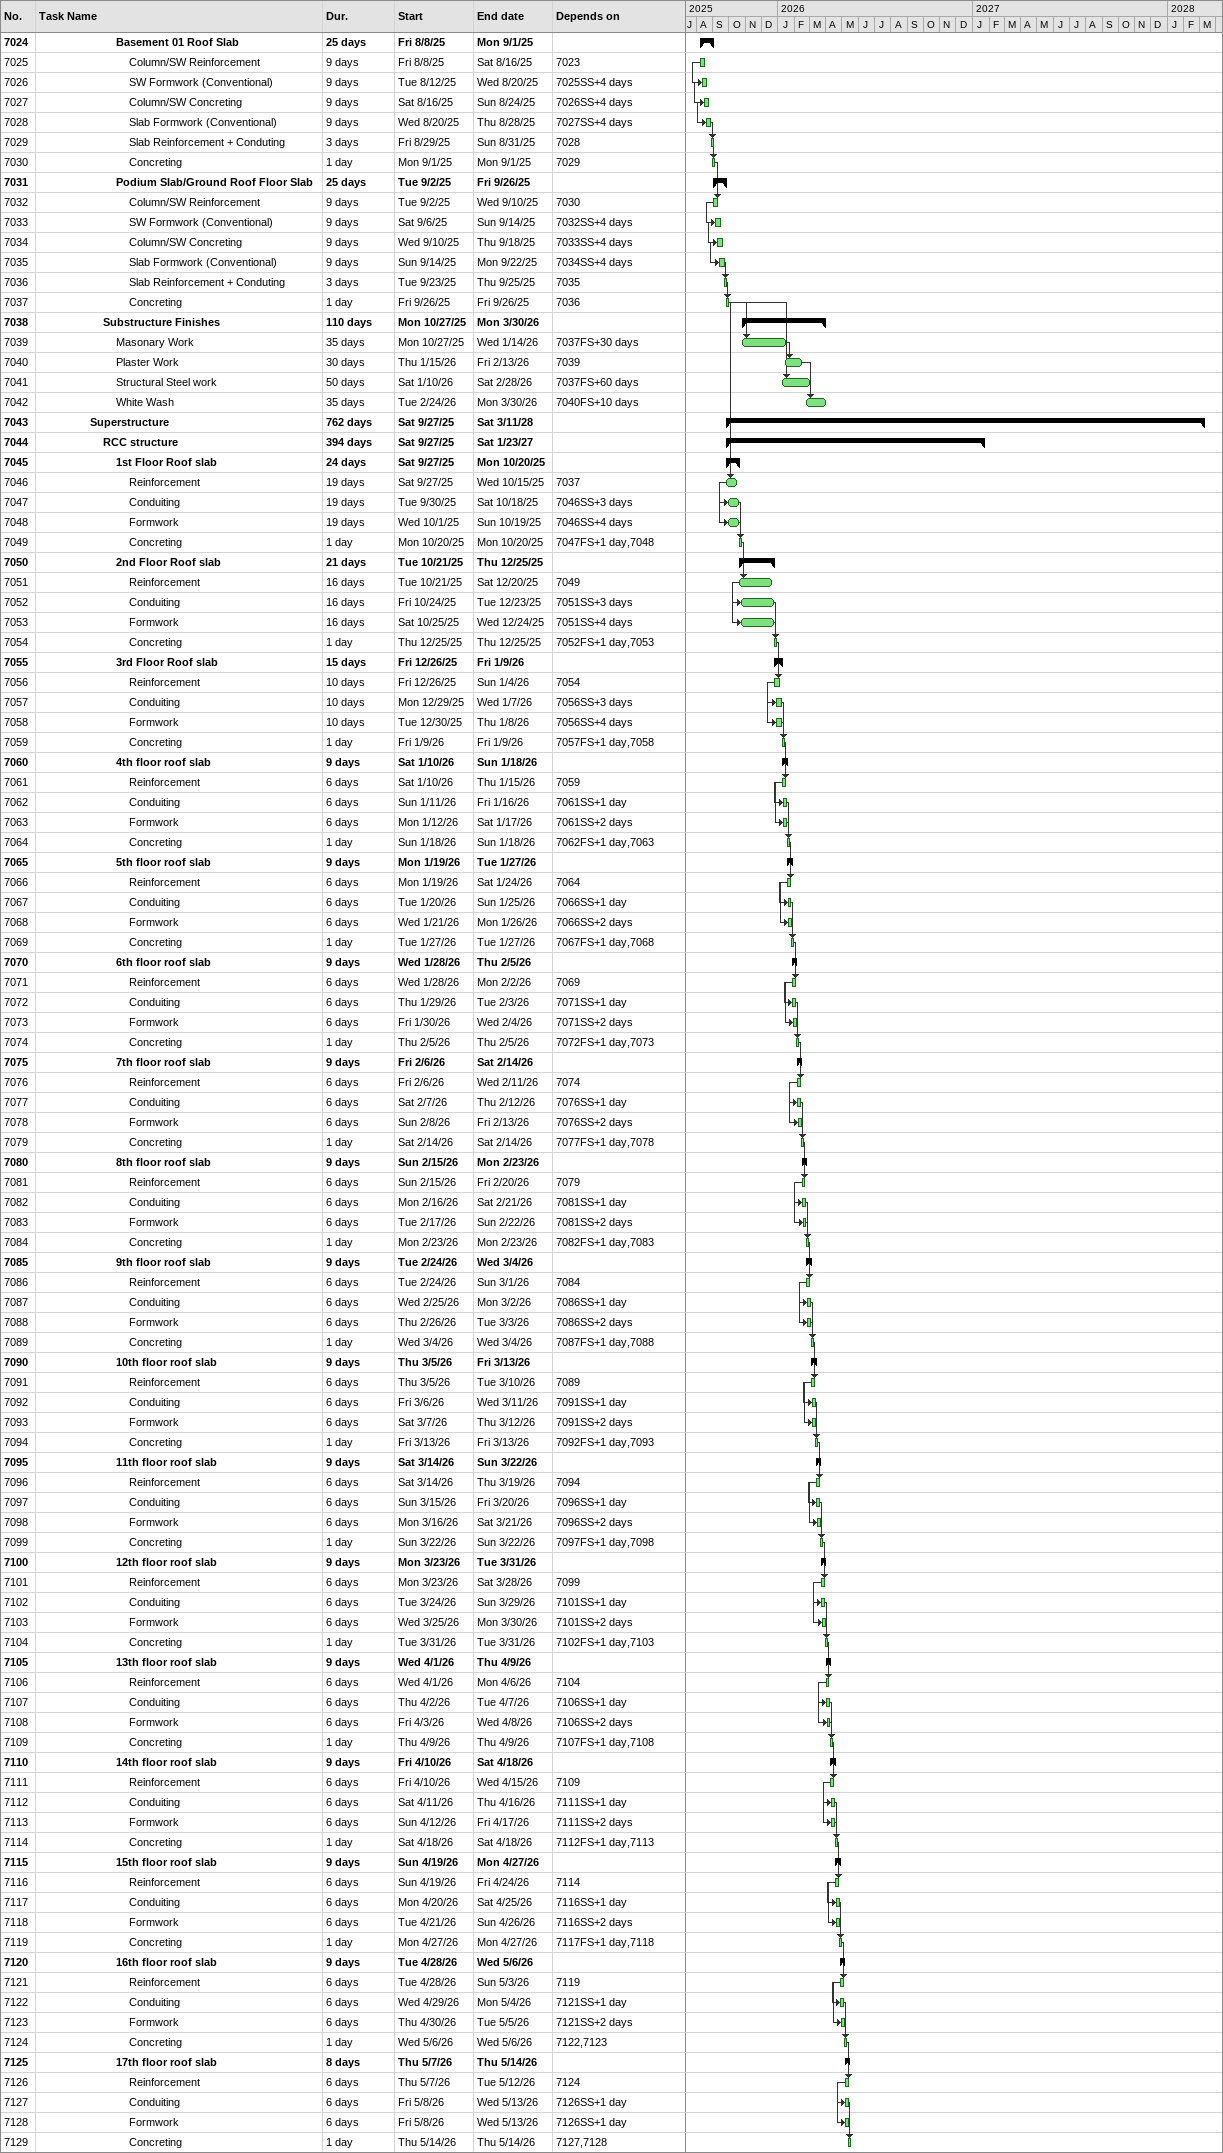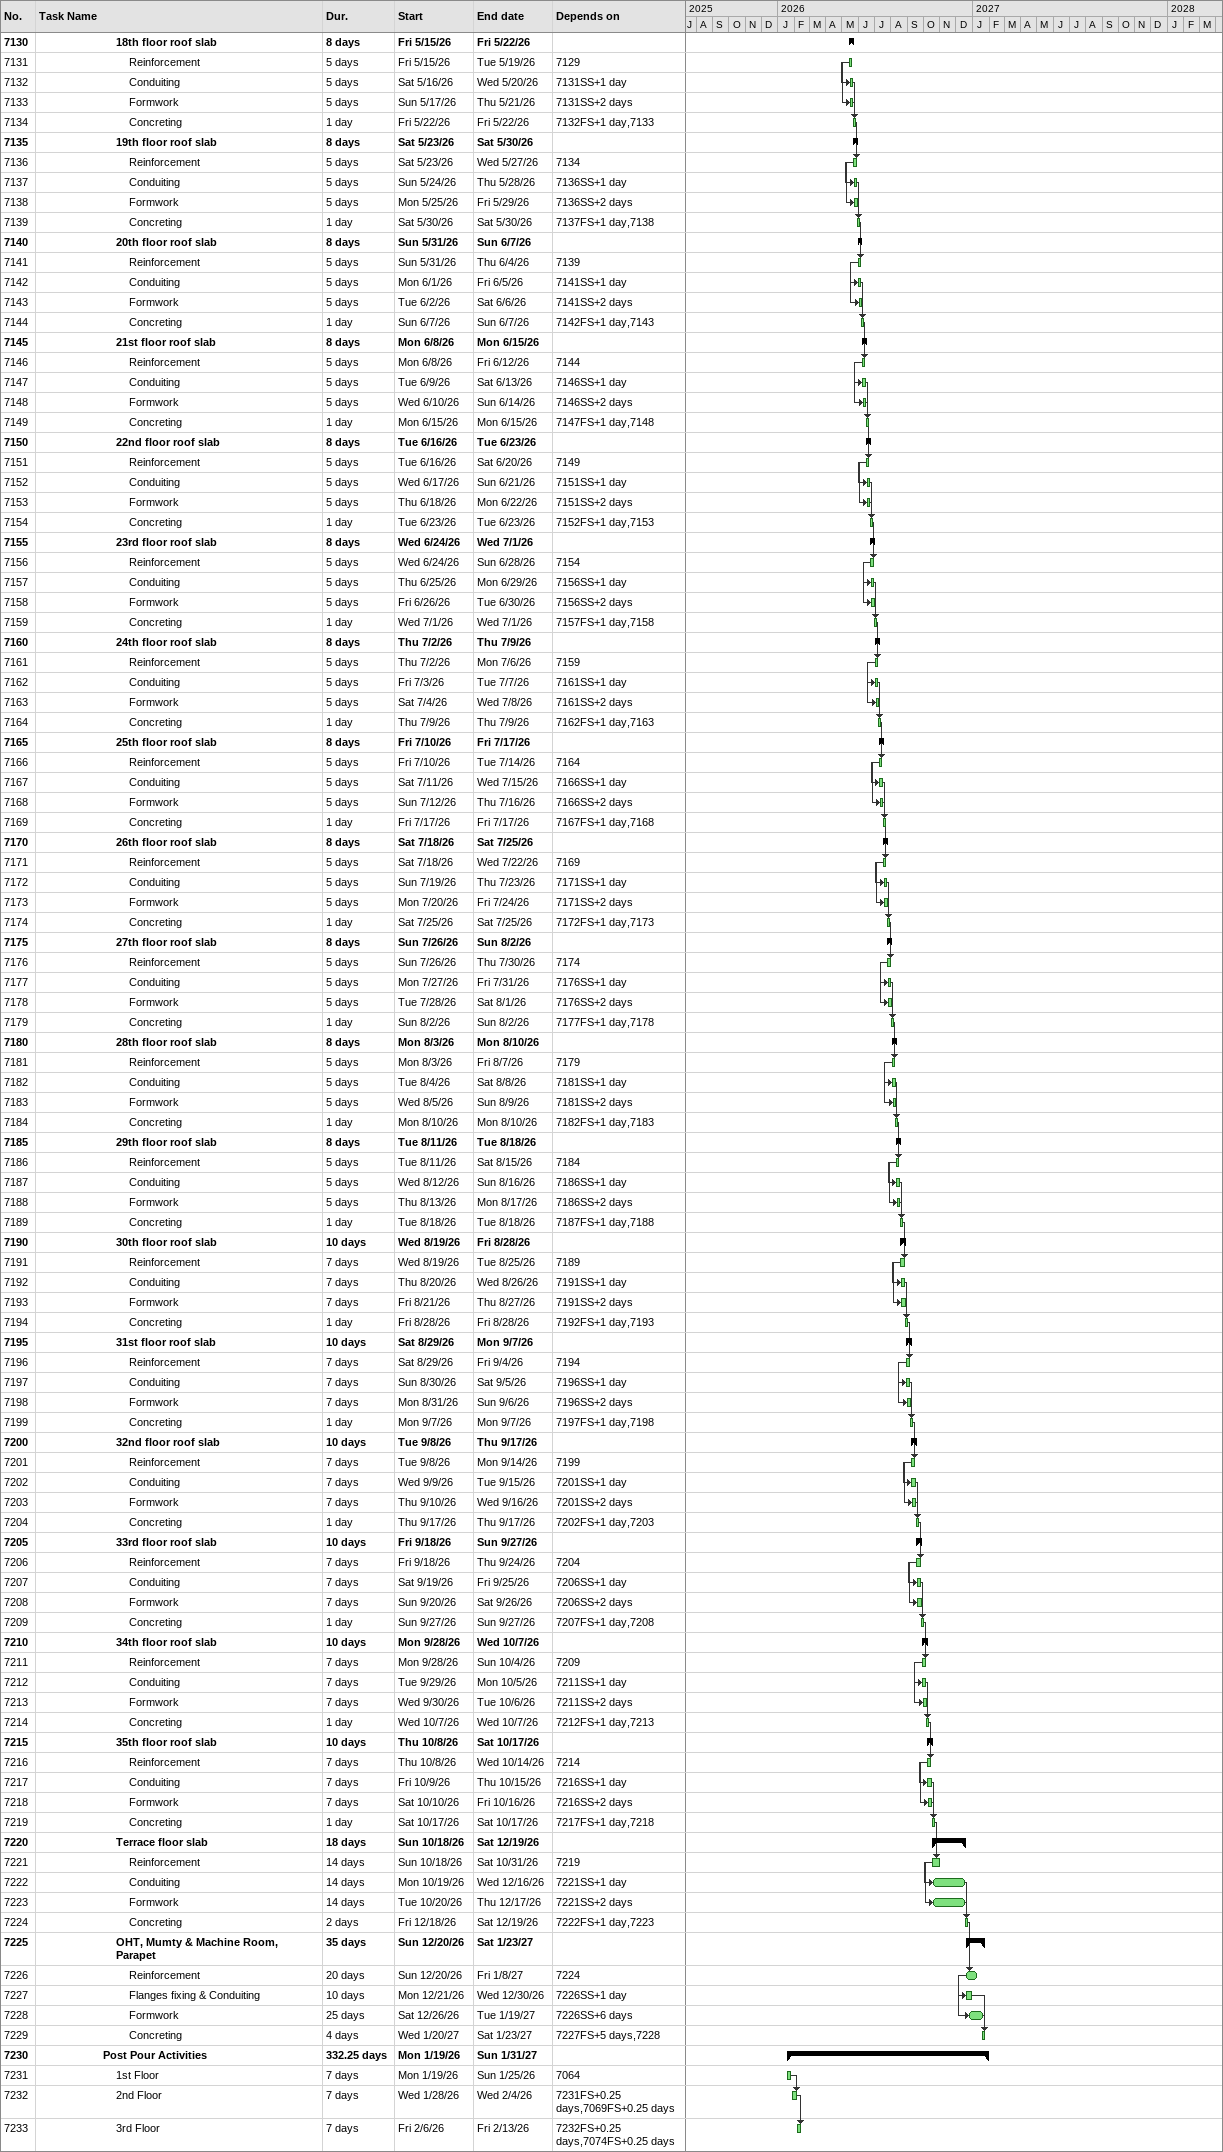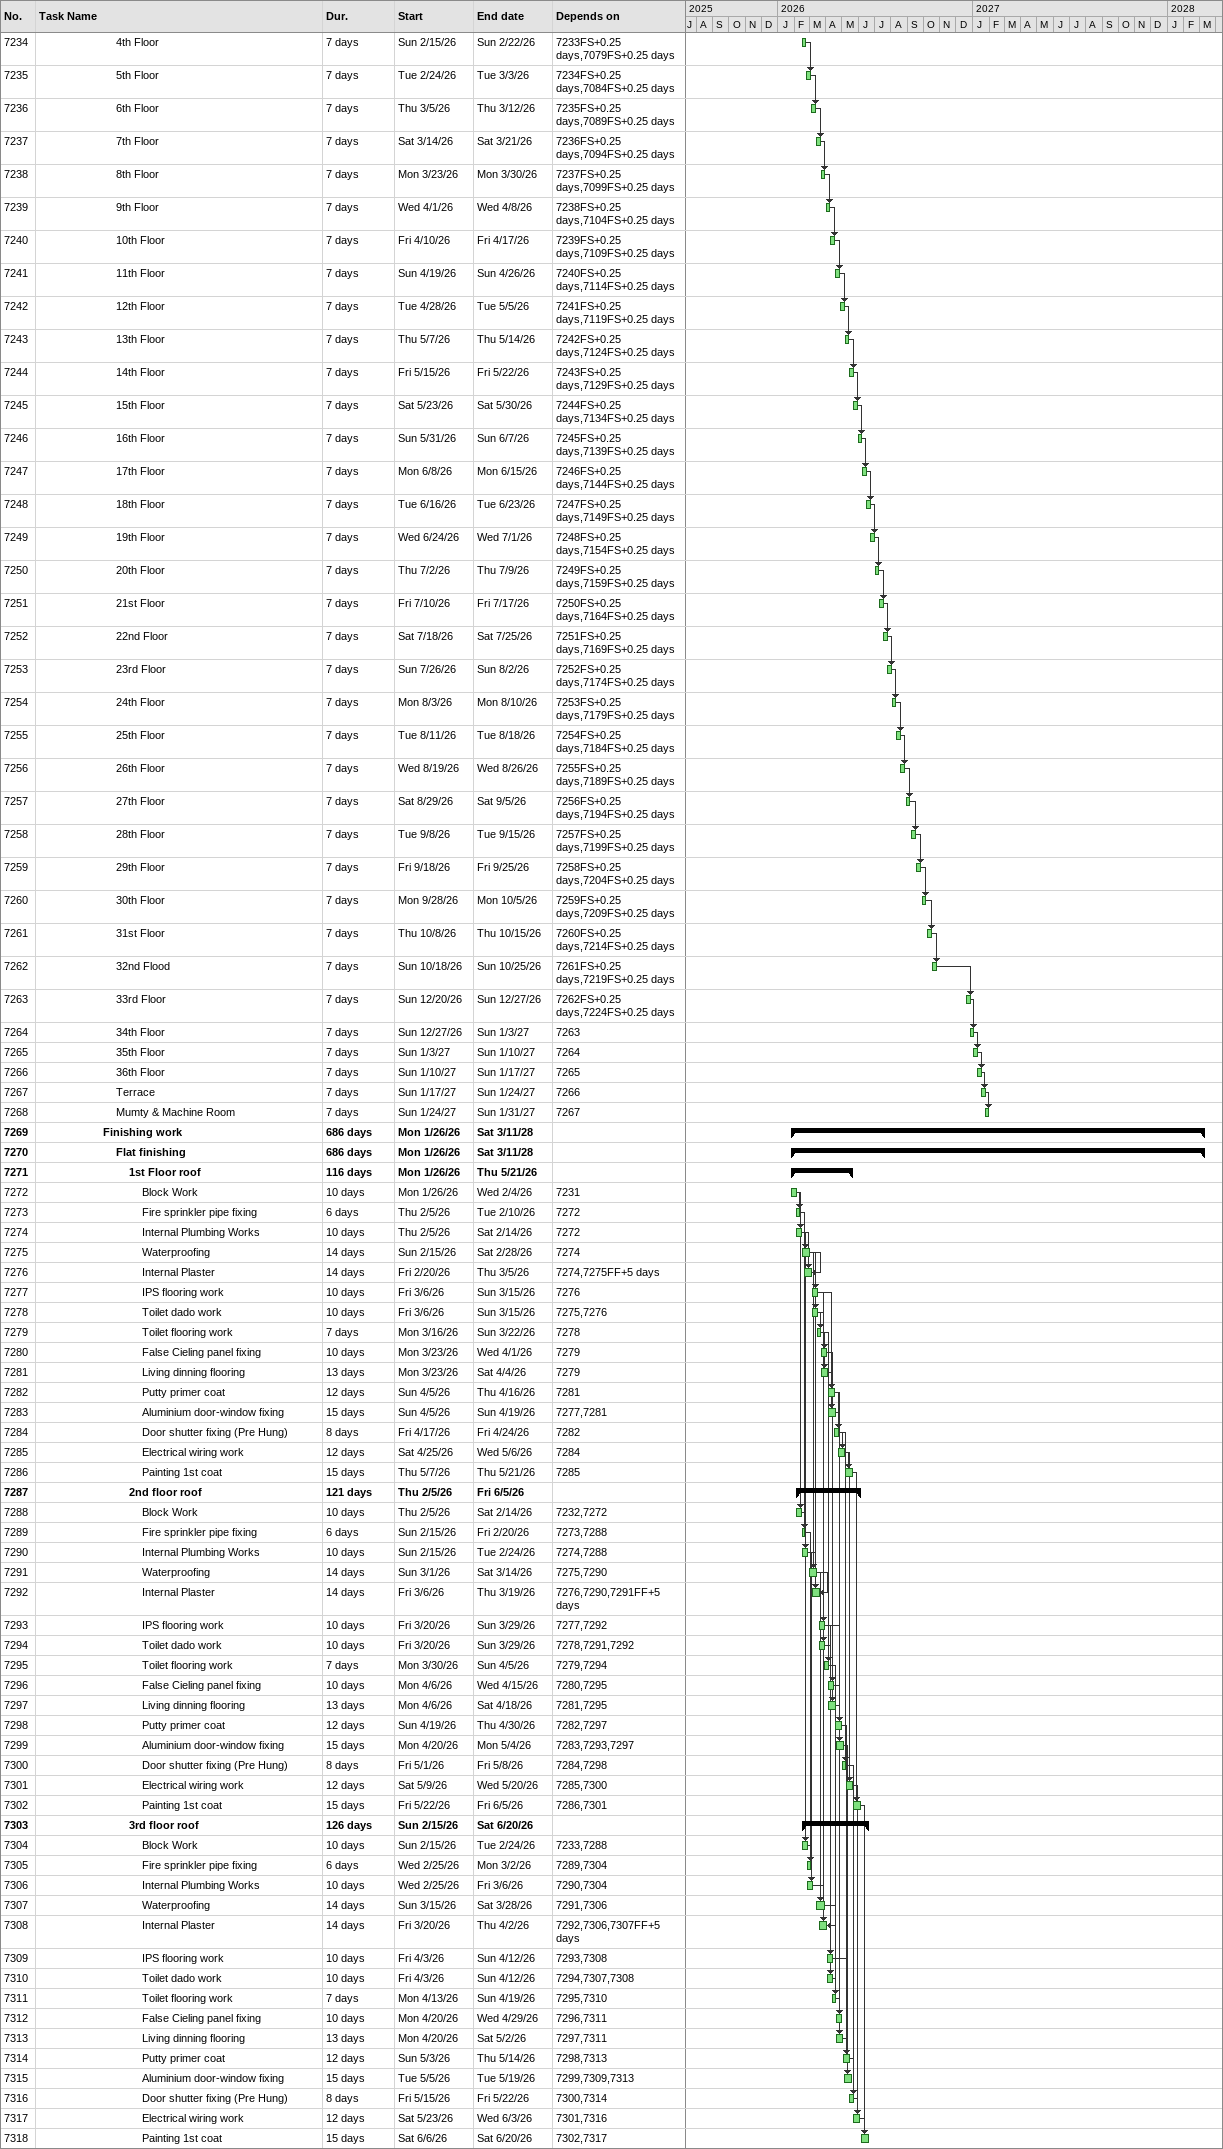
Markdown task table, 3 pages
| ID | Level | Task | Duration | Start | Finish | Predecessors |
|---|---|---|---|---|---|---|
| 7024 | 7 | **Basement 01 Roof Slab** | 25d | 2025-08-08 | 2025-09-01 |  |
| 7025 | 8 | Column/SW Reinforcement | 9d | 2025-08-08 | 2025-08-16 | 7023 |
| 7026 | 8 | SW Formwork (Conventional) | 9d | 2025-08-12 | 2025-08-20 | 7025SS+4d |
| 7027 | 8 | Column/SW Concreting | 9d | 2025-08-16 | 2025-08-24 | 7026SS+4d |
| 7028 | 8 | Slab Formwork (Conventional) | 9d | 2025-08-20 | 2025-08-28 | 7027SS+4d |
| 7029 | 8 | Slab Reinforcement + Conduting | 3d | 2025-08-29 | 2025-08-31 | 7028 |
| 7030 | 8 | Concreting | 1d | 2025-09-01 | 2025-09-01 | 7029 |
| 7031 | 7 | **Podium Slab/Ground Roof Floor Slab** | 25d | 2025-09-02 | 2025-09-26 |  |
| 7032 | 8 | Column/SW Reinforcement | 9d | 2025-09-02 | 2025-09-10 | 7030 |
| 7033 | 8 | SW Formwork (Conventional) | 9d | 2025-09-06 | 2025-09-14 | 7032SS+4d |
| 7034 | 8 | Column/SW Concreting | 9d | 2025-09-10 | 2025-09-18 | 7033SS+4d |
| 7035 | 8 | Slab Formwork (Conventional) | 9d | 2025-09-14 | 2025-09-22 | 7034SS+4d |
| 7036 | 8 | Slab Reinforcement + Conduting | 3d | 2025-09-23 | 2025-09-25 | 7035 |
| 7037 | 8 | Concreting | 1d | 2025-09-26 | 2025-09-26 | 7036 |
| 7038 | 6 | **Substructure Finishes** | 110d | 2025-10-27 | 2026-03-30 |  |
| 7039 | 7 | Masonary Work | 35d | 2025-10-27 | 2026-01-14 | 7037FS+30d |
| 7040 | 7 | Plaster Work | 30d | 2026-01-15 | 2026-02-13 | 7039 |
| 7041 | 7 | Structural Steel work | 50d | 2026-01-10 | 2026-02-28 | 7037FS+60d |
| 7042 | 7 | White Wash | 35d | 2026-02-24 | 2026-03-30 | 7040FS+10d |
| 7043 | 5 | **Superstructure** | 762d | 2025-09-27 | 2028-03-11 |  |
| 7044 | 6 | **RCC structure** | 394d | 2025-09-27 | 2027-01-23 |  |
| 7045 | 7 | **1st Floor Roof slab** | 24d | 2025-09-27 | 2025-10-20 |  |
| 7046 | 8 | Reinforcement | 19d | 2025-09-27 | 2025-10-15 | 7037 |
| 7047 | 8 | Conduiting | 19d | 2025-09-30 | 2025-10-18 | 7046SS+3d |
| 7048 | 8 | Formwork | 19d | 2025-10-01 | 2025-10-19 | 7046SS+4d |
| 7049 | 8 | Concreting | 1d | 2025-10-20 | 2025-10-20 | 7047FS+1d, 7048 |
| 7050 | 7 | **2nd Floor Roof slab** | 21d | 2025-10-21 | 2025-12-25 |  |
| 7051 | 8 | Reinforcement | 16d | 2025-10-21 | 2025-12-20 | 7049 |
| 7052 | 8 | Conduiting | 16d | 2025-10-24 | 2025-12-23 | 7051SS+3d |
| 7053 | 8 | Formwork | 16d | 2025-10-25 | 2025-12-24 | 7051SS+4d |
| 7054 | 8 | Concreting | 1d | 2025-12-25 | 2025-12-25 | 7052FS+1d, 7053 |
| 7055 | 7 | **3rd Floor Roof slab** | 15d | 2025-12-26 | 2026-01-09 |  |
| 7056 | 8 | Reinforcement | 10d | 2025-12-26 | 2026-01-04 | 7054 |
| 7057 | 8 | Conduiting | 10d | 2025-12-29 | 2026-01-07 | 7056SS+3d |
| 7058 | 8 | Formwork | 10d | 2025-12-30 | 2026-01-08 | 7056SS+4d |
| 7059 | 8 | Concreting | 1d | 2026-01-09 | 2026-01-09 | 7057FS+1d, 7058 |
| 7060 | 7 | **4th floor roof slab** | 9d | 2026-01-10 | 2026-01-18 |  |
| 7061 | 8 | Reinforcement | 6d | 2026-01-10 | 2026-01-15 | 7059 |
| 7062 | 8 | Conduiting | 6d | 2026-01-11 | 2026-01-16 | 7061SS+1d |
| 7063 | 8 | Formwork | 6d | 2026-01-12 | 2026-01-17 | 7061SS+2d |
| 7064 | 8 | Concreting | 1d | 2026-01-18 | 2026-01-18 | 7062FS+1d, 7063 |
| 7065 | 7 | **5th floor roof slab** | 9d | 2026-01-19 | 2026-01-27 |  |
| 7066 | 8 | Reinforcement | 6d | 2026-01-19 | 2026-01-24 | 7064 |
| 7067 | 8 | Conduiting | 6d | 2026-01-20 | 2026-01-25 | 7066SS+1d |
| 7068 | 8 | Formwork | 6d | 2026-01-21 | 2026-01-26 | 7066SS+2d |
| 7069 | 8 | Concreting | 1d | 2026-01-27 | 2026-01-27 | 7067FS+1d, 7068 |
| 7070 | 7 | **6th floor roof slab** | 9d | 2026-01-28 | 2026-02-05 |  |
| 7071 | 8 | Reinforcement | 6d | 2026-01-28 | 2026-02-02 | 7069 |
| 7072 | 8 | Conduiting | 6d | 2026-01-29 | 2026-02-03 | 7071SS+1d |
| 7073 | 8 | Formwork | 6d | 2026-01-30 | 2026-02-04 | 7071SS+2d |
| 7074 | 8 | Concreting | 1d | 2026-02-05 | 2026-02-05 | 7072FS+1d, 7073 |
| 7075 | 7 | **7th floor roof slab** | 9d | 2026-02-06 | 2026-02-14 |  |
| 7076 | 8 | Reinforcement | 6d | 2026-02-06 | 2026-02-11 | 7074 |
| 7077 | 8 | Conduiting | 6d | 2026-02-07 | 2026-02-12 | 7076SS+1d |
| 7078 | 8 | Formwork | 6d | 2026-02-08 | 2026-02-13 | 7076SS+2d |
| 7079 | 8 | Concreting | 1d | 2026-02-14 | 2026-02-14 | 7077FS+1d, 7078 |
| 7080 | 7 | **8th floor roof slab** | 9d | 2026-02-15 | 2026-02-23 |  |
| 7081 | 8 | Reinforcement | 6d | 2026-02-15 | 2026-02-20 | 7079 |
| 7082 | 8 | Conduiting | 6d | 2026-02-16 | 2026-02-21 | 7081SS+1d |
| 7083 | 8 | Formwork | 6d | 2026-02-17 | 2026-02-22 | 7081SS+2d |
| 7084 | 8 | Concreting | 1d | 2026-02-23 | 2026-02-23 | 7082FS+1d, 7083 |
| 7085 | 7 | **9th floor roof slab** | 9d | 2026-02-24 | 2026-03-04 |  |
| 7086 | 8 | Reinforcement | 6d | 2026-02-24 | 2026-03-01 | 7084 |
| 7087 | 8 | Conduiting | 6d | 2026-02-25 | 2026-03-02 | 7086SS+1d |
| 7088 | 8 | Formwork | 6d | 2026-02-26 | 2026-03-03 | 7086SS+2d |
| 7089 | 8 | Concreting | 1d | 2026-03-04 | 2026-03-04 | 7087FS+1d, 7088 |
| 7090 | 7 | **10th floor roof slab** | 9d | 2026-03-05 | 2026-03-13 |  |
| 7091 | 8 | Reinforcement | 6d | 2026-03-05 | 2026-03-10 | 7089 |
| 7092 | 8 | Conduiting | 6d | 2026-03-06 | 2026-03-11 | 7091SS+1d |
| 7093 | 8 | Formwork | 6d | 2026-03-07 | 2026-03-12 | 7091SS+2d |
| 7094 | 8 | Concreting | 1d | 2026-03-13 | 2026-03-13 | 7092FS+1d, 7093 |
| 7095 | 7 | **11th floor roof slab** | 9d | 2026-03-14 | 2026-03-22 |  |
| 7096 | 8 | Reinforcement | 6d | 2026-03-14 | 2026-03-19 | 7094 |
| 7097 | 8 | Conduiting | 6d | 2026-03-15 | 2026-03-20 | 7096SS+1d |
| 7098 | 8 | Formwork | 6d | 2026-03-16 | 2026-03-21 | 7096SS+2d |
| 7099 | 8 | Concreting | 1d | 2026-03-22 | 2026-03-22 | 7097FS+1d, 7098 |
| 7100 | 7 | **12th floor roof slab** | 9d | 2026-03-23 | 2026-03-31 |  |
| 7101 | 8 | Reinforcement | 6d | 2026-03-23 | 2026-03-28 | 7099 |
| 7102 | 8 | Conduiting | 6d | 2026-03-24 | 2026-03-29 | 7101SS+1d |
| 7103 | 8 | Formwork | 6d | 2026-03-25 | 2026-03-30 | 7101SS+2d |
| 7104 | 8 | Concreting | 1d | 2026-03-31 | 2026-03-31 | 7102FS+1d, 7103 |
| 7105 | 7 | **13th floor roof slab** | 9d | 2026-04-01 | 2026-04-09 |  |
| 7106 | 8 | Reinforcement | 6d | 2026-04-01 | 2026-04-06 | 7104 |
| 7107 | 8 | Conduiting | 6d | 2026-04-02 | 2026-04-07 | 7106SS+1d |
| 7108 | 8 | Formwork | 6d | 2026-04-03 | 2026-04-08 | 7106SS+2d |
| 7109 | 8 | Concreting | 1d | 2026-04-09 | 2026-04-09 | 7107FS+1d, 7108 |
| 7110 | 7 | **14th floor roof slab** | 9d | 2026-04-10 | 2026-04-18 |  |
| 7111 | 8 | Reinforcement | 6d | 2026-04-10 | 2026-04-15 | 7109 |
| 7112 | 8 | Conduiting | 6d | 2026-04-11 | 2026-04-16 | 7111SS+1d |
| 7113 | 8 | Formwork | 6d | 2026-04-12 | 2026-04-17 | 7111SS+2d |
| 7114 | 8 | Concreting | 1d | 2026-04-18 | 2026-04-18 | 7112FS+1d, 7113 |
| 7115 | 7 | **15th floor roof slab** | 9d | 2026-04-19 | 2026-04-27 |  |
| 7116 | 8 | Reinforcement | 6d | 2026-04-19 | 2026-04-24 | 7114 |
| 7117 | 8 | Conduiting | 6d | 2026-04-20 | 2026-04-25 | 7116SS+1d |
| 7118 | 8 | Formwork | 6d | 2026-04-21 | 2026-04-26 | 7116SS+2d |
| 7119 | 8 | Concreting | 1d | 2026-04-27 | 2026-04-27 | 7117FS+1d, 7118 |
| 7120 | 7 | **16th floor roof slab** | 9d | 2026-04-28 | 2026-05-06 |  |
| 7121 | 8 | Reinforcement | 6d | 2026-04-28 | 2026-05-03 | 7119 |
| 7122 | 8 | Conduiting | 6d | 2026-04-29 | 2026-05-04 | 7121SS+1d |
| 7123 | 8 | Formwork | 6d | 2026-04-30 | 2026-05-05 | 7121SS+2d |
| 7124 | 8 | Concreting | 1d | 2026-05-06 | 2026-05-06 | 7122, 7123 |
| 7125 | 7 | **17th floor roof slab** | 8d | 2026-05-07 | 2026-05-14 |  |
| 7126 | 8 | Reinforcement | 6d | 2026-05-07 | 2026-05-12 | 7124 |
| 7127 | 8 | Conduiting | 6d | 2026-05-08 | 2026-05-13 | 7126SS+1d |
| 7128 | 8 | Formwork | 6d | 2026-05-08 | 2026-05-13 | 7126SS+1d |
| 7129 | 8 | Concreting | 1d | 2026-05-14 | 2026-05-14 | 7127, 7128 |
| 7130 | 7 | **18th floor roof slab** | 8d | 2026-05-15 | 2026-05-22 |  |
| 7131 | 8 | Reinforcement | 5d | 2026-05-15 | 2026-05-19 | 7129 |
| 7132 | 8 | Conduiting | 5d | 2026-05-16 | 2026-05-20 | 7131SS+1d |
| 7133 | 8 | Formwork | 5d | 2026-05-17 | 2026-05-21 | 7131SS+2d |
| 7134 | 8 | Concreting | 1d | 2026-05-22 | 2026-05-22 | 7132FS+1d, 7133 |
| 7135 | 7 | **19th floor roof slab** | 8d | 2026-05-23 | 2026-05-30 |  |
| 7136 | 8 | Reinforcement | 5d | 2026-05-23 | 2026-05-27 | 7134 |
| 7137 | 8 | Conduiting | 5d | 2026-05-24 | 2026-05-28 | 7136SS+1d |
| 7138 | 8 | Formwork | 5d | 2026-05-25 | 2026-05-29 | 7136SS+2d |
| 7139 | 8 | Concreting | 1d | 2026-05-30 | 2026-05-30 | 7137FS+1d, 7138 |
| 7140 | 7 | **20th floor roof slab** | 8d | 2026-05-31 | 2026-06-07 |  |
| 7141 | 8 | Reinforcement | 5d | 2026-05-31 | 2026-06-04 | 7139 |
| 7142 | 8 | Conduiting | 5d | 2026-06-01 | 2026-06-05 | 7141SS+1d |
| 7143 | 8 | Formwork | 5d | 2026-06-02 | 2026-06-06 | 7141SS+2d |
| 7144 | 8 | Concreting | 1d | 2026-06-07 | 2026-06-07 | 7142FS+1d, 7143 |
| 7145 | 7 | **21st floor roof slab** | 8d | 2026-06-08 | 2026-06-15 |  |
| 7146 | 8 | Reinforcement | 5d | 2026-06-08 | 2026-06-12 | 7144 |
| 7147 | 8 | Conduiting | 5d | 2026-06-09 | 2026-06-13 | 7146SS+1d |
| 7148 | 8 | Formwork | 5d | 2026-06-10 | 2026-06-14 | 7146SS+2d |
| 7149 | 8 | Concreting | 1d | 2026-06-15 | 2026-06-15 | 7147FS+1d, 7148 |
| 7150 | 7 | **22nd floor roof slab** | 8d | 2026-06-16 | 2026-06-23 |  |
| 7151 | 8 | Reinforcement | 5d | 2026-06-16 | 2026-06-20 | 7149 |
| 7152 | 8 | Conduiting | 5d | 2026-06-17 | 2026-06-21 | 7151SS+1d |
| 7153 | 8 | Formwork | 5d | 2026-06-18 | 2026-06-22 | 7151SS+2d |
| 7154 | 8 | Concreting | 1d | 2026-06-23 | 2026-06-23 | 7152FS+1d, 7153 |
| 7155 | 7 | **23rd floor roof slab** | 8d | 2026-06-24 | 2026-07-01 |  |
| 7156 | 8 | Reinforcement | 5d | 2026-06-24 | 2026-06-28 | 7154 |
| 7157 | 8 | Conduiting | 5d | 2026-06-25 | 2026-06-29 | 7156SS+1d |
| 7158 | 8 | Formwork | 5d | 2026-06-26 | 2026-06-30 | 7156SS+2d |
| 7159 | 8 | Concreting | 1d | 2026-07-01 | 2026-07-01 | 7157FS+1d, 7158 |
| 7160 | 7 | **24th floor roof slab** | 8d | 2026-07-02 | 2026-07-09 |  |
| 7161 | 8 | Reinforcement | 5d | 2026-07-02 | 2026-07-06 | 7159 |
| 7162 | 8 | Conduiting | 5d | 2026-07-03 | 2026-07-07 | 7161SS+1d |
| 7163 | 8 | Formwork | 5d | 2026-07-04 | 2026-07-08 | 7161SS+2d |
| 7164 | 8 | Concreting | 1d | 2026-07-09 | 2026-07-09 | 7162FS+1d, 7163 |
| 7165 | 7 | **25th floor roof slab** | 8d | 2026-07-10 | 2026-07-17 |  |
| 7166 | 8 | Reinforcement | 5d | 2026-07-10 | 2026-07-14 | 7164 |
| 7167 | 8 | Conduiting | 5d | 2026-07-11 | 2026-07-15 | 7166SS+1d |
| 7168 | 8 | Formwork | 5d | 2026-07-12 | 2026-07-16 | 7166SS+2d |
| 7169 | 8 | Concreting | 1d | 2026-07-17 | 2026-07-17 | 7167FS+1d, 7168 |
| 7170 | 7 | **26th floor roof slab** | 8d | 2026-07-18 | 2026-07-25 |  |
| 7171 | 8 | Reinforcement | 5d | 2026-07-18 | 2026-07-22 | 7169 |
| 7172 | 8 | Conduiting | 5d | 2026-07-19 | 2026-07-23 | 7171SS+1d |
| 7173 | 8 | Formwork | 5d | 2026-07-20 | 2026-07-24 | 7171SS+2d |
| 7174 | 8 | Concreting | 1d | 2026-07-25 | 2026-07-25 | 7172FS+1d, 7173 |
| 7175 | 7 | **27th floor roof slab** | 8d | 2026-07-26 | 2026-08-02 |  |
| 7176 | 8 | Reinforcement | 5d | 2026-07-26 | 2026-07-30 | 7174 |
| 7177 | 8 | Conduiting | 5d | 2026-07-27 | 2026-07-31 | 7176SS+1d |
| 7178 | 8 | Formwork | 5d | 2026-07-28 | 2026-08-01 | 7176SS+2d |
| 7179 | 8 | Concreting | 1d | 2026-08-02 | 2026-08-02 | 7177FS+1d, 7178 |
| 7180 | 7 | **28th floor roof slab** | 8d | 2026-08-03 | 2026-08-10 |  |
| 7181 | 8 | Reinforcement | 5d | 2026-08-03 | 2026-08-07 | 7179 |
| 7182 | 8 | Conduiting | 5d | 2026-08-04 | 2026-08-08 | 7181SS+1d |
| 7183 | 8 | Formwork | 5d | 2026-08-05 | 2026-08-09 | 7181SS+2d |
| 7184 | 8 | Concreting | 1d | 2026-08-10 | 2026-08-10 | 7182FS+1d, 7183 |
| 7185 | 7 | **29th floor roof slab** | 8d | 2026-08-11 | 2026-08-18 |  |
| 7186 | 8 | Reinforcement | 5d | 2026-08-11 | 2026-08-15 | 7184 |
| 7187 | 8 | Conduiting | 5d | 2026-08-12 | 2026-08-16 | 7186SS+1d |
| 7188 | 8 | Formwork | 5d | 2026-08-13 | 2026-08-17 | 7186SS+2d |
| 7189 | 8 | Concreting | 1d | 2026-08-18 | 2026-08-18 | 7187FS+1d, 7188 |
| 7190 | 7 | **30th floor roof slab** | 10d | 2026-08-19 | 2026-08-28 |  |
| 7191 | 8 | Reinforcement | 7d | 2026-08-19 | 2026-08-25 | 7189 |
| 7192 | 8 | Conduiting | 7d | 2026-08-20 | 2026-08-26 | 7191SS+1d |
| 7193 | 8 | Formwork | 7d | 2026-08-21 | 2026-08-27 | 7191SS+2d |
| 7194 | 8 | Concreting | 1d | 2026-08-28 | 2026-08-28 | 7192FS+1d, 7193 |
| 7195 | 7 | **31st floor roof slab** | 10d | 2026-08-29 | 2026-09-07 |  |
| 7196 | 8 | Reinforcement | 7d | 2026-08-29 | 2026-09-04 | 7194 |
| 7197 | 8 | Conduiting | 7d | 2026-08-30 | 2026-09-05 | 7196SS+1d |
| 7198 | 8 | Formwork | 7d | 2026-08-31 | 2026-09-06 | 7196SS+2d |
| 7199 | 8 | Concreting | 1d | 2026-09-07 | 2026-09-07 | 7197FS+1d, 7198 |
| 7200 | 7 | **32nd floor roof slab** | 10d | 2026-09-08 | 2026-09-17 |  |
| 7201 | 8 | Reinforcement | 7d | 2026-09-08 | 2026-09-14 | 7199 |
| 7202 | 8 | Conduiting | 7d | 2026-09-09 | 2026-09-15 | 7201SS+1d |
| 7203 | 8 | Formwork | 7d | 2026-09-10 | 2026-09-16 | 7201SS+2d |
| 7204 | 8 | Concreting | 1d | 2026-09-17 | 2026-09-17 | 7202FS+1d, 7203 |
| 7205 | 7 | **33rd floor roof slab** | 10d | 2026-09-18 | 2026-09-27 |  |
| 7206 | 8 | Reinforcement | 7d | 2026-09-18 | 2026-09-24 | 7204 |
| 7207 | 8 | Conduiting | 7d | 2026-09-19 | 2026-09-25 | 7206SS+1d |
| 7208 | 8 | Formwork | 7d | 2026-09-20 | 2026-09-26 | 7206SS+2d |
| 7209 | 8 | Concreting | 1d | 2026-09-27 | 2026-09-27 | 7207FS+1d, 7208 |
| 7210 | 7 | **34th floor roof slab** | 10d | 2026-09-28 | 2026-10-07 |  |
| 7211 | 8 | Reinforcement | 7d | 2026-09-28 | 2026-10-04 | 7209 |
| 7212 | 8 | Conduiting | 7d | 2026-09-29 | 2026-10-05 | 7211SS+1d |
| 7213 | 8 | Formwork | 7d | 2026-09-30 | 2026-10-06 | 7211SS+2d |
| 7214 | 8 | Concreting | 1d | 2026-10-07 | 2026-10-07 | 7212FS+1d, 7213 |
| 7215 | 7 | **35th floor roof slab** | 10d | 2026-10-08 | 2026-10-17 |  |
| 7216 | 8 | Reinforcement | 7d | 2026-10-08 | 2026-10-14 | 7214 |
| 7217 | 8 | Conduiting | 7d | 2026-10-09 | 2026-10-15 | 7216SS+1d |
| 7218 | 8 | Formwork | 7d | 2026-10-10 | 2026-10-16 | 7216SS+2d |
| 7219 | 8 | Concreting | 1d | 2026-10-17 | 2026-10-17 | 7217FS+1d, 7218 |
| 7220 | 7 | **Terrace floor slab** | 18d | 2026-10-18 | 2026-12-19 |  |
| 7221 | 8 | Reinforcement | 14d | 2026-10-18 | 2026-10-31 | 7219 |
| 7222 | 8 | Conduiting | 14d | 2026-10-19 | 2026-12-16 | 7221SS+1d |
| 7223 | 8 | Formwork | 14d | 2026-10-20 | 2026-12-17 | 7221SS+2d |
| 7224 | 8 | Concreting | 2d | 2026-12-18 | 2026-12-19 | 7222FS+1d, 7223 |
| 7225 | 7 | **OHT, Mumty & Machine Room, Parapet** | 35d | 2026-12-20 | 2027-01-23 |  |
| 7226 | 8 | Reinforcement | 20d | 2026-12-20 | 2027-01-08 | 7224 |
| 7227 | 8 | Flanges fixing & Conduiting | 10d | 2026-12-21 | 2026-12-30 | 7226SS+1d |
| 7228 | 8 | Formwork | 25d | 2026-12-26 | 2027-01-19 | 7226SS+6d |
| 7229 | 8 | Concreting | 4d | 2027-01-20 | 2027-01-23 | 7227FS+5d, 7228 |
| 7230 | 6 | **Post Pour Activities** | 332.25d | 2026-01-19 | 2027-01-31 |  |
| 7231 | 7 | 1st Floor | 7d | 2026-01-19 | 2026-01-25 | 7064 |
| 7232 | 7 | 2nd Floor | 7d | 2026-01-28 | 2026-02-04 | 7231FS+0.25d, 7069FS+0.25d |
| 7233 | 7 | 3rd Floor | 7d | 2026-02-06 | 2026-02-13 | 7232FS+0.25d, 7074FS+0.25d |
| 7234 | 7 | 4th Floor | 7d | 2026-02-15 | 2026-02-22 | 7233FS+0.25d, 7079FS+0.25d |
| 7235 | 7 | 5th Floor | 7d | 2026-02-24 | 2026-03-03 | 7234FS+0.25d, 7084FS+0.25d |
| 7236 | 7 | 6th Floor | 7d | 2026-03-05 | 2026-03-12 | 7235FS+0.25d, 7089FS+0.25d |
| 7237 | 7 | 7th Floor | 7d | 2026-03-14 | 2026-03-21 | 7236FS+0.25d, 7094FS+0.25d |
| 7238 | 7 | 8th Floor | 7d | 2026-03-23 | 2026-03-30 | 7237FS+0.25d, 7099FS+0.25d |
| 7239 | 7 | 9th Floor | 7d | 2026-04-01 | 2026-04-08 | 7238FS+0.25d, 7104FS+0.25d |
| 7240 | 7 | 10th Floor | 7d | 2026-04-10 | 2026-04-17 | 7239FS+0.25d, 7109FS+0.25d |
| 7241 | 7 | 11th Floor | 7d | 2026-04-19 | 2026-04-26 | 7240FS+0.25d, 7114FS+0.25d |
| 7242 | 7 | 12th Floor | 7d | 2026-04-28 | 2026-05-05 | 7241FS+0.25d, 7119FS+0.25d |
| 7243 | 7 | 13th Floor | 7d | 2026-05-07 | 2026-05-14 | 7242FS+0.25d, 7124FS+0.25d |
| 7244 | 7 | 14th Floor | 7d | 2026-05-15 | 2026-05-22 | 7243FS+0.25d, 7129FS+0.25d |
| 7245 | 7 | 15th Floor | 7d | 2026-05-23 | 2026-05-30 | 7244FS+0.25d, 7134FS+0.25d |
| 7246 | 7 | 16th Floor | 7d | 2026-05-31 | 2026-06-07 | 7245FS+0.25d, 7139FS+0.25d |
| 7247 | 7 | 17th Floor | 7d | 2026-06-08 | 2026-06-15 | 7246FS+0.25d, 7144FS+0.25d |
| 7248 | 7 | 18th Floor | 7d | 2026-06-16 | 2026-06-23 | 7247FS+0.25d, 7149FS+0.25d |
| 7249 | 7 | 19th Floor | 7d | 2026-06-24 | 2026-07-01 | 7248FS+0.25d, 7154FS+0.25d |
| 7250 | 7 | 20th Floor | 7d | 2026-07-02 | 2026-07-09 | 7249FS+0.25d, 7159FS+0.25d |
| 7251 | 7 | 21st Floor | 7d | 2026-07-10 | 2026-07-17 | 7250FS+0.25d, 7164FS+0.25d |
| 7252 | 7 | 22nd Floor | 7d | 2026-07-18 | 2026-07-25 | 7251FS+0.25d, 7169FS+0.25d |
| 7253 | 7 | 23rd Floor | 7d | 2026-07-26 | 2026-08-02 | 7252FS+0.25d, 7174FS+0.25d |
| 7254 | 7 | 24th Floor | 7d | 2026-08-03 | 2026-08-10 | 7253FS+0.25d, 7179FS+0.25d |
| 7255 | 7 | 25th Floor | 7d | 2026-08-11 | 2026-08-18 | 7254FS+0.25d, 7184FS+0.25d |
| 7256 | 7 | 26th Floor | 7d | 2026-08-19 | 2026-08-26 | 7255FS+0.25d, 7189FS+0.25d |
| 7257 | 7 | 27th Floor | 7d | 2026-08-29 | 2026-09-05 | 7256FS+0.25d, 7194FS+0.25d |
| 7258 | 7 | 28th Floor | 7d | 2026-09-08 | 2026-09-15 | 7257FS+0.25d, 7199FS+0.25d |
| 7259 | 7 | 29th Floor | 7d | 2026-09-18 | 2026-09-25 | 7258FS+0.25d, 7204FS+0.25d |
| 7260 | 7 | 30th Floor | 7d | 2026-09-28 | 2026-10-05 | 7259FS+0.25d, 7209FS+0.25d |
| 7261 | 7 | 31st Floor | 7d | 2026-10-08 | 2026-10-15 | 7260FS+0.25d, 7214FS+0.25d |
| 7262 | 7 | 32nd Flood | 7d | 2026-10-18 | 2026-10-25 | 7261FS+0.25d, 7219FS+0.25d |
| 7263 | 7 | 33rd Floor | 7d | 2026-12-20 | 2026-12-27 | 7262FS+0.25d, 7224FS+0.25d |
| 7264 | 7 | 34th Floor | 7d | 2026-12-27 | 2027-01-03 | 7263 |
| 7265 | 7 | 35th Floor | 7d | 2027-01-03 | 2027-01-10 | 7264 |
| 7266 | 7 | 36th Floor | 7d | 2027-01-10 | 2027-01-17 | 7265 |
| 7267 | 7 | Terrace | 7d | 2027-01-17 | 2027-01-24 | 7266 |
| 7268 | 7 | Mumty & Machine Room | 7d | 2027-01-24 | 2027-01-31 | 7267 |
| 7269 | 6 | **Finishing work** | 686d | 2026-01-26 | 2028-03-11 |  |
| 7270 | 7 | **Flat finishing** | 686d | 2026-01-26 | 2028-03-11 |  |
| 7271 | 8 | **1st Floor roof** | 116d | 2026-01-26 | 2026-05-21 |  |
| 7272 | 9 | Block Work | 10d | 2026-01-26 | 2026-02-04 | 7231 |
| 7273 | 9 | Fire sprinkler pipe fixing | 6d | 2026-02-05 | 2026-02-10 | 7272 |
| 7274 | 9 | Internal Plumbing Works | 10d | 2026-02-05 | 2026-02-14 | 7272 |
| 7275 | 9 | Waterproofing | 14d | 2026-02-15 | 2026-02-28 | 7274 |
| 7276 | 9 | Internal Plaster | 14d | 2026-02-20 | 2026-03-05 | 7274, 7275FF+5d |
| 7277 | 9 | IPS flooring work | 10d | 2026-03-06 | 2026-03-15 | 7276 |
| 7278 | 9 | Toilet dado work | 10d | 2026-03-06 | 2026-03-15 | 7275, 7276 |
| 7279 | 9 | Toilet flooring work | 7d | 2026-03-16 | 2026-03-22 | 7278 |
| 7280 | 9 | False Cieling panel fixing | 10d | 2026-03-23 | 2026-04-01 | 7279 |
| 7281 | 9 | Living dinning flooring | 13d | 2026-03-23 | 2026-04-04 | 7279 |
| 7282 | 9 | Putty primer coat | 12d | 2026-04-05 | 2026-04-16 | 7281 |
| 7283 | 9 | Aluminium door-window fixing | 15d | 2026-04-05 | 2026-04-19 | 7277, 7281 |
| 7284 | 9 | Door shutter fixing (Pre Hung) | 8d | 2026-04-17 | 2026-04-24 | 7282 |
| 7285 | 9 | Electrical wiring work | 12d | 2026-04-25 | 2026-05-06 | 7284 |
| 7286 | 9 | Painting 1st coat | 15d | 2026-05-07 | 2026-05-21 | 7285 |
| 7287 | 8 | **2nd floor roof** | 121d | 2026-02-05 | 2026-06-05 |  |
| 7288 | 9 | Block Work | 10d | 2026-02-05 | 2026-02-14 | 7232, 7272 |
| 7289 | 9 | Fire sprinkler pipe fixing | 6d | 2026-02-15 | 2026-02-20 | 7273, 7288 |
| 7290 | 9 | Internal Plumbing Works | 10d | 2026-02-15 | 2026-02-24 | 7274, 7288 |
| 7291 | 9 | Waterproofing | 14d | 2026-03-01 | 2026-03-14 | 7275, 7290 |
| 7292 | 9 | Internal Plaster | 14d | 2026-03-06 | 2026-03-19 | 7276, 7290, 7291FF+5d |
| 7293 | 9 | IPS flooring work | 10d | 2026-03-20 | 2026-03-29 | 7277, 7292 |
| 7294 | 9 | Toilet dado work | 10d | 2026-03-20 | 2026-03-29 | 7278, 7291, 7292 |
| 7295 | 9 | Toilet flooring work | 7d | 2026-03-30 | 2026-04-05 | 7279, 7294 |
| 7296 | 9 | False Cieling panel fixing | 10d | 2026-04-06 | 2026-04-15 | 7280, 7295 |
| 7297 | 9 | Living dinning flooring | 13d | 2026-04-06 | 2026-04-18 | 7281, 7295 |
| 7298 | 9 | Putty primer coat | 12d | 2026-04-19 | 2026-04-30 | 7282, 7297 |
| 7299 | 9 | Aluminium door-window fixing | 15d | 2026-04-20 | 2026-05-04 | 7283, 7293, 7297 |
| 7300 | 9 | Door shutter fixing (Pre Hung) | 8d | 2026-05-01 | 2026-05-08 | 7284, 7298 |
| 7301 | 9 | Electrical wiring work | 12d | 2026-05-09 | 2026-05-20 | 7285, 7300 |
| 7302 | 9 | Painting 1st coat | 15d | 2026-05-22 | 2026-06-05 | 7286, 7301 |
| 7303 | 8 | **3rd floor roof** | 126d | 2026-02-15 | 2026-06-20 |  |
| 7304 | 9 | Block Work | 10d | 2026-02-15 | 2026-02-24 | 7233, 7288 |
| 7305 | 9 | Fire sprinkler pipe fixing | 6d | 2026-02-25 | 2026-03-02 | 7289, 7304 |
| 7306 | 9 | Internal Plumbing Works | 10d | 2026-02-25 | 2026-03-06 | 7290, 7304 |
| 7307 | 9 | Waterproofing | 14d | 2026-03-15 | 2026-03-28 | 7291, 7306 |
| 7308 | 9 | Internal Plaster | 14d | 2026-03-20 | 2026-04-02 | 7292, 7306, 7307FF+5d |
| 7309 | 9 | IPS flooring work | 10d | 2026-04-03 | 2026-04-12 | 7293, 7308 |
| 7310 | 9 | Toilet dado work | 10d | 2026-04-03 | 2026-04-12 | 7294, 7307, 7308 |
| 7311 | 9 | Toilet flooring work | 7d | 2026-04-13 | 2026-04-19 | 7295, 7310 |
| 7312 | 9 | False Cieling panel fixing | 10d | 2026-04-20 | 2026-04-29 | 7296, 7311 |
| 7313 | 9 | Living dinning flooring | 13d | 2026-04-20 | 2026-05-02 | 7297, 7311 |
| 7314 | 9 | Putty primer coat | 12d | 2026-05-03 | 2026-05-14 | 7298, 7313 |
| 7315 | 9 | Aluminium door-window fixing | 15d | 2026-05-05 | 2026-05-19 | 7299, 7309, 7313 |
| 7316 | 9 | Door shutter fixing (Pre Hung) | 8d | 2026-05-15 | 2026-05-22 | 7300, 7314 |
| 7317 | 9 | Electrical wiring work | 12d | 2026-05-23 | 2026-06-03 | 7301, 7316 |
| 7318 | 9 | Painting 1st coat | 15d | 2026-06-06 | 2026-06-20 | 7302, 7317 |
